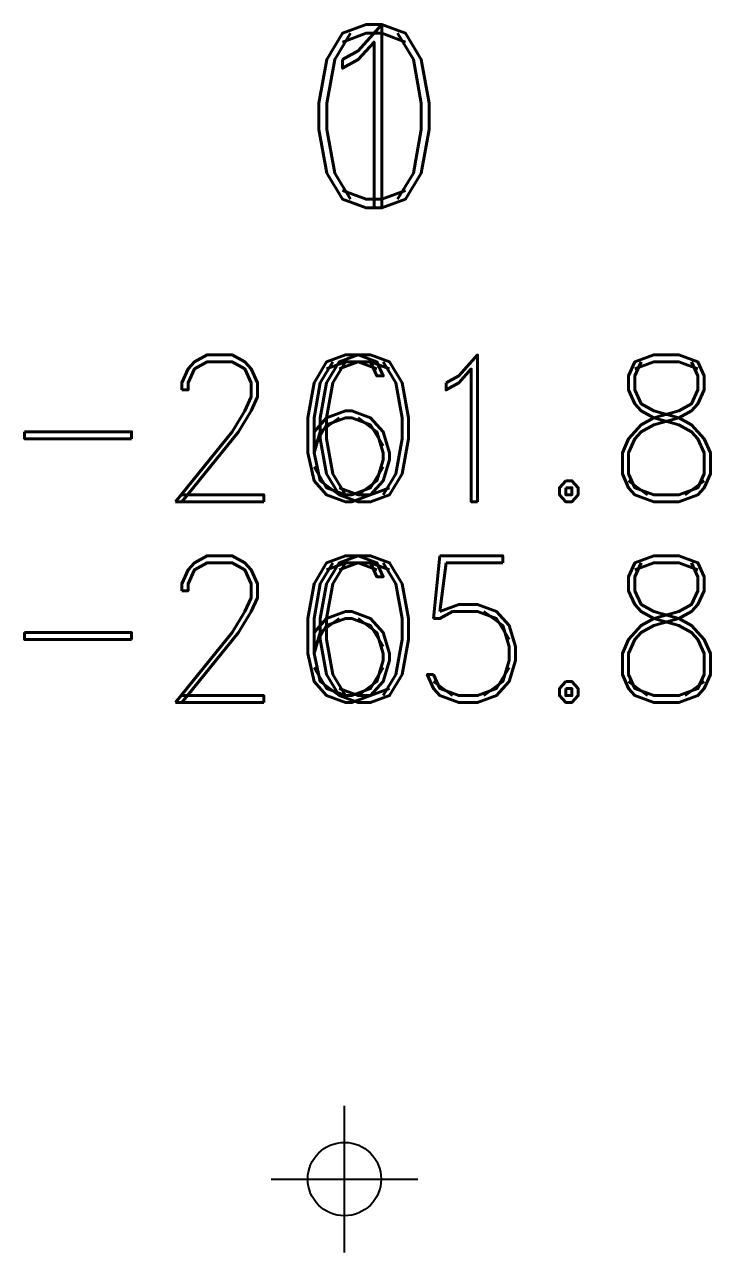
# Model space of a CAD drawing. Extents: x 9357 to 21428, y 9501 to 100038.
# Drawn here: x 9997.82 to 10002.49, y 10399.5 to 10407.87 of the extents above; entities that cross this region are included whole.
import ezdxf
from ezdxf.enums import TextEntityAlignment as Align

# ---------------------------------------------------------------- set-up
doc = ezdxf.new("R2010")
doc.units = 0
doc.header["$LTSCALE"] = 1.25
doc.header["$MEASUREMENT"] = 0
doc.header["$PDMODE"] = 34
doc.header["$PDSIZE"] = 0.5
doc.layers.get('0').update_dxf_attribs({"linetype": 'CONTINUOUS'})
doc.styles.add('ROMAND', font='romand.shx')
doc.styles.add('ROMANS', font='romans')

# ---------------------------------------------------------------- blocks, each defined once
blk = doc.blocks.new('F2')
blk.add_point((0, 0))
at = {"style": 'ROMAND'}
for tag, height, p in [('NOMBRE', 1.25, (0.2013, 6.6172)), ('CIELO', 1, (0.1355, 4.6157)), ('PISO', 1, (0.1355, 3.2475))]:
    blk.add_attdef(tag, text='', height=height, dxfattribs=at).set_placement(p, align=Align.CENTER)
at = {"style": 'ROMANS', "flags": 1}
for tag, p in [('MINA', (-0.074, -3.2555)), ('LOCALIZACION', (-0.074, -4.9278)), ('ESTRUCTURA', (-0.074, -6.6181)), ('NIVEL', (-0.074, -8.2904)), ('OBRA', (-0.074, -10.1208)), ('FECHA', (-0.074, -11.7931)), ('ATRAS', (-0.074, -13.4834)), ('TOPOGRAFO', (2.6746, -15.2969))]:
    blk.add_attdef(tag, text='', height=1.25, dxfattribs=at).set_placement(p, align=Align.CENTER)

msp = doc.modelspace()

# ---------------------------------------------------------------- block references
at = {"color": 2}
for p, values in [((10000, 10400, -261.8), {'NOMBRE': '1', 'CIELO': '-261.8', 'PISO': '-265.8'}), ((10000, 10400), {'NOMBRE': '0', 'CIELO': '0', 'PISO': '0'})]:
    msp.add_blockref('F2', p, dxfattribs=at).add_auto_attribs(values)

doc.saveas('drawing.dxf')
